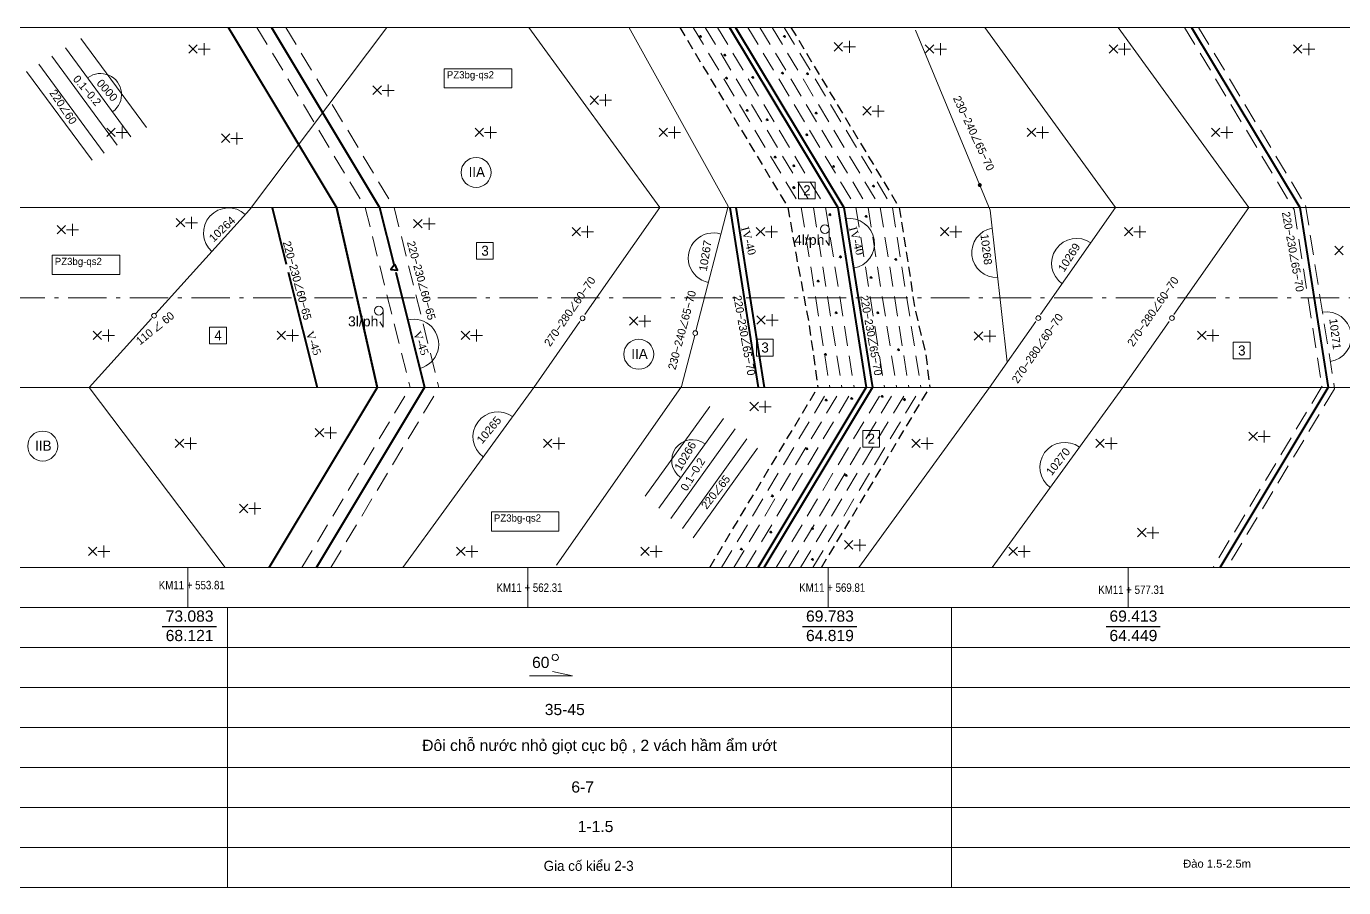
# Model space of a CAD drawing. Header units: inches. Extents: x 444671 to 463716, y 1783086 to 1794968.
# Drawn here: x 458078.44 to 458111.35, y 1788286.32 to 1788307.85 of the extents above; entities that cross this region are included whole.
import ezdxf
from ezdxf.enums import TextEntityAlignment as Align

# ---------------------------------------------------------------- set-up
doc = ezdxf.new("R2010")
doc.units = ezdxf.units.IN
doc.header["$MEASUREMENT"] = 0
for name, pattern in [('ACAD_ISO10W100', [18, 12, -3, 0, -3]), ('DASHEDX2', [1.5, 1, -0.5]), ('HIDDEN', [0.375, 0.25, -0.125])]:
    doc.linetypes.add(name, pattern=pattern)
for name, color, linetype, lineweight in [('ah', 7, 'Continuous', 15), ('bac6', 7, 'Continuous', 40), ('bac7', 7, 'Continuous', 20), ('bac8', 251, 'Continuous', 9), ('dg', 1, 'Continuous', 40), ('khung', 7, 'Continuous', 15), ('Phuongvi', 7, 'Continuous', 15), ('rgdc', 7, 'Continuous', 25), ('Sohieu', 7, 'Continuous', 15), ('tdc', 7, 'Continuous', 15), ('Thoc2', 7, 'Continuous', 9), ('Xuatlonuoc', 4, 'Continuous', 15)]:
    doc.layers.add(name, color=color, linetype=linetype, lineweight=lineweight)
doc.layers.add('Caodoguong', color=7, linetype='Continuous')
doc.styles.add('.2', font='', dxfattribs={"height": 0.2})
doc.styles.add('Chuin', font='', dxfattribs={"height": 0.2})
doc.styles.add('Geo', font='', dxfattribs={"height": 0.2})
doc.styles.add('s', font='symbol.ttf', dxfattribs={"height": 0.4})
doc.styles.get('.2').set_extended_font_data('.VnArial')
doc.styles.get('Chuin').set_extended_font_data('.VnArial')
doc.styles.get('Geo').set_extended_font_data('Geo TimesP')
doc.linetypes.add('ILA', pattern='A,2,-0.2,["xxxx",Standard,S=0.1,R=0,X=-0.1,Y=-0.05],-0.34', length=2.54)

msp = doc.modelspace()

# ---------------------------------------------------------------- hatches: boundary and pattern name
at = {"layer": 'bac8'}
msp.add_hatch(color=256, dxfattribs=at).paths.add_polyline_path([(458102.2098, 1788303.8799, 1), (458102.3106, 1788303.8799, 1)])

# ---------------------------------------------------------------- linework, layer by layer
at = {"layer": 'ah', "color": 1, "linetype": 'DASHEDX2', "ltscale": 0.5}
for p, q in [((458086.9034, 1788303.3201), (458088.0254, 1788298.8201)), ((458087.6249, 1788303.3201), (458088.7469, 1788298.8201)), ((458097.8, 1788303.3201), (458098.5128, 1788298.8201)), ((458098.1038, 1788303.3201), (458098.8165, 1788298.8201)), ((458098.4075, 1788303.3201), (458099.1202, 1788298.8201)), ((458099.1669, 1788303.3201), (458099.8796, 1788298.8201)), ((458099.4706, 1788303.3201), (458100.1833, 1788298.8201)), ((458099.7743, 1788303.3201), (458100.4871, 1788298.8201)), ((458100.0781, 1788303.3201), (458100.7908, 1788298.8201))]:
    msp.add_line(p, q, dxfattribs=at)
for points in [[(458084.1996, 1788307.8201), (458086.9034, 1788303.3201)], [(458084.921, 1788307.8201), (458087.6249, 1788303.3201)], [(458095.0962, 1788307.8201), (458097.8, 1788303.3201)], [(458095.3999, 1788307.8201), (458098.1038, 1788303.3201)], [(458095.7036, 1788307.8201), (458098.4075, 1788303.3201)], [(458096.463, 1788307.8201), (458099.1669, 1788303.3201)], [(458096.7667, 1788307.8201), (458099.4706, 1788303.3201)], [(458097.0705, 1788307.8201), (458099.7743, 1788303.3201)], [(458097.3742, 1788307.8201), (458100.0781, 1788303.3201)], [(458085.3215, 1788294.3201), (458088.0254, 1788298.8201)], [(458086.043, 1788294.3201), (458088.7469, 1788298.8201)], [(458095.8089, 1788294.3201), (458098.5128, 1788298.8201)], [(458096.1126, 1788294.3201), (458098.8165, 1788298.8201)], [(458096.4164, 1788294.3201), (458099.1202, 1788298.8201)], [(458097.1757, 1788294.3201), (458099.8796, 1788298.8201)], [(458097.4795, 1788294.3201), (458100.1833, 1788298.8201)], [(458097.7832, 1788294.3201), (458100.4871, 1788298.8201)], [(458098.0869, 1788294.3201), (458100.7908, 1788298.8201)]]:
    msp.add_lwpolyline(points, dxfattribs=at)
at = {"layer": 'ah', "linetype": 'DASHEDX2', "ltscale": 0.5}
for points in [[(458107.3775, 1788307.8201), (458110.1128, 1788303.2679), (458110.8124, 1788298.8506), (458108.0902, 1788294.3201)], [(458107.7275, 1788307.8201), (458110.4, 1788303.3724), (458111.1258, 1788298.7897), (458108.4402, 1788294.3201)]]:
    msp.add_lwpolyline(points, dxfattribs=at)
at = {"layer": 'bac6'}
msp.add_line((458110.2564, 1788303.3201), (458110.9691, 1788298.8201), dxfattribs=at)
for points in [[(458107.5525, 1788307.8201), (458110.2564, 1788303.3201)], [(458108.2652, 1788294.3201), (458110.9691, 1788298.8201)]]:
    msp.add_lwpolyline(points, dxfattribs=at)
at = {"layer": 'bac7'}
for points in [[(458084.0114, 1788303.265), (458087.4439, 1788307.8201)], [(458090.9952, 1788307.8201), (458094.2646, 1788303.3201)], [(458093.4913, 1788307.825), (458095.9715, 1788303.3552), (458095.1658, 1788300.2381)], [(458102.3857, 1788307.8201), (458105.6551, 1788303.3201)], [(458105.7168, 1788307.8201), (458108.9863, 1788303.3201)], [(458092.3895, 1788300.6422), (458094.2646, 1788303.3201)], [(458103.78, 1788300.6422), (458105.6551, 1788303.3201)], [(458107.1112, 1788300.6422), (458108.9863, 1788303.3201)], [(458091.1137, 1788298.8201), (458092.2671, 1788300.4674)], [(458102.5042, 1788298.8201), (458103.6576, 1788300.4674)], [(458105.8354, 1788298.8201), (458106.9888, 1788300.4674)], [(458095.1364, 1788300.124), (458094.8065, 1788298.8479), (458091.6875, 1788294.3781)], [(458080.0092, 1788298.8201), (458083.4002, 1788294.3201)], [(458087.8442, 1788294.3201), (458091.1137, 1788298.8201)], [(458099.2347, 1788294.3201), (458102.5042, 1788298.8201)], [(458102.5659, 1788294.3201), (458105.8354, 1788298.8201)]]:
    msp.add_lwpolyline(points, dxfattribs=at)
at = {"layer": 'bac7', "ltscale": 1.2}
for points in [[(458084.0114, 1788303.265), (458081.6734, 1788300.6684)], [(458081.5617, 1788300.5444), (458080.0092, 1788298.8201)]]:
    msp.add_lwpolyline(points, dxfattribs=at)
at = {"layer": 'bac7'}
for centre in [(458081.6262, 1788300.6156), (458092.3341, 1788300.5499), (458103.7229, 1788300.554), (458107.0626, 1788300.5566), (458095.1504, 1788300.1812)]:
    msp.add_circle(centre, 0.0589, dxfattribs=at)
at = {"layer": 'bac8'}
for points in [[(458100.6551, 1788307.7515), (458102.5167, 1788303.2568), (458102.9459, 1788299.451)], [(458079.4127, 1788307.3068), (458081.047, 1788305.084)], [(458079.8002, 1788307.5408), (458081.4346, 1788305.318)], [(458079.0752, 1788307.103), (458080.7095, 1788304.8802)], [(458078.4431, 1788306.7214), (458080.0775, 1788304.4985)], [(458078.746, 1788306.9042), (458080.3803, 1788304.6814)], [(458093.9009, 1788296.1018), (458095.5112, 1788298.342)], [(458094.243, 1788295.8053), (458095.8534, 1788298.0455)], [(458094.5409, 1788295.5471), (458096.1513, 1788297.7873)], [(458094.8316, 1788295.2952), (458096.442, 1788297.5355)], [(458095.0989, 1788295.0636), (458096.7093, 1788297.3038)]]:
    msp.add_lwpolyline(points, dxfattribs=at)
at = {"layer": 'Caodoguong', "color": 0, "linetype": 'Continuous', "ltscale": 0.1}
for points in [[(458081.8332, 1788292.8438), (458083.1838, 1788292.8438)], [(458097.8332, 1788292.8438), (458099.1838, 1788292.8438)], [(458105.4157, 1788292.8438), (458106.7663, 1788292.8438)]]:
    msp.add_lwpolyline(points, dxfattribs=at)
at = {"layer": 'dg', "color": 6}
for p, q in [((458084.5784, 1788303.3201), (458084.9326, 1788301.8995)), ((458096.0118, 1788303.3201), (458096.7245, 1788298.8201)), ((458096.1637, 1788303.3201), (458096.8764, 1788298.8201)), ((458084.9812, 1788301.7048), (458085.7004, 1788298.8201))]:
    msp.add_line(p, q, dxfattribs=at)
at = {"layer": 'dg'}
for p, q in [((458087.2642, 1788303.3201), (458087.6184, 1788301.8995)), ((458098.7112, 1788303.3201), (458099.424, 1788298.8201)), ((458098.8631, 1788303.3201), (458099.5758, 1788298.8201)), ((458087.6669, 1788301.7048), (458088.3861, 1788298.8201))]:
    msp.add_line(p, q, dxfattribs=at)
for points in [[(458084.5603, 1788307.8201), (458087.2642, 1788303.3201)], [(458096.0074, 1788307.8201), (458098.7112, 1788303.3201)], [(458096.1592, 1788307.8201), (458098.8631, 1788303.3201)], [(458085.6823, 1788294.3201), (458088.3861, 1788298.8201)], [(458096.7201, 1788294.3201), (458099.424, 1788298.8201)], [(458096.872, 1788294.3201), (458099.5758, 1788298.8201)]]:
    msp.add_lwpolyline(points, dxfattribs=at)
at = {"layer": 'dg', "ltscale": 0.5}
for points in [[(458095.2654, 1788307.5738), (458095.2794, 1788307.6095), (458095.2979, 1788307.5842)], [(458097.3646, 1788307.5738), (458097.3787, 1788307.6095), (458097.3971, 1788307.5842)], [(458095.8718, 1788307.1074), (458095.8859, 1788307.1432), (458095.9043, 1788307.1178)], [(458097.318, 1788306.6566), (458097.332, 1788306.6923), (458097.3504, 1788306.667)], [(458097.9399, 1788306.6411), (458097.954, 1788306.6768), (458097.9724, 1788306.6515)], [(458095.9185, 1788306.5323), (458095.9325, 1788306.568), (458095.951, 1788306.5427)], [(458096.5716, 1788306.5478), (458096.5856, 1788306.5835), (458096.604, 1788306.5582)], [(458096.4316, 1788305.7239), (458096.4457, 1788305.7596), (458096.4641, 1788305.7343)], [(458098.1576, 1788305.6617), (458098.1717, 1788305.6974), (458098.1901, 1788305.6721)], [(458096.9292, 1788305.4907), (458096.9433, 1788305.5264), (458096.9617, 1788305.5011)], [(458097.9244, 1788305.1176), (458097.9385, 1788305.1533), (458097.9569, 1788305.128)], [(458097.1314, 1788304.5579), (458097.1454, 1788304.5937), (458097.1638, 1788304.5683)], [(458097.5978, 1788304.3403), (458097.6119, 1788304.376), (458097.6303, 1788304.3507)], [(458098.593, 1788304.3248), (458098.6071, 1788304.3605), (458098.6255, 1788304.3352)], [(458097.5978, 1788303.7962), (458097.6119, 1788303.8319), (458097.6303, 1788303.8066)], [(458099.5896, 1788303.8376), (458099.6037, 1788303.8733), (458099.6221, 1788303.848)], [(458098.5011, 1788303.1225), (458098.5152, 1788303.1582), (458098.5336, 1788303.1329)], [(458099.403, 1788303.0759), (458099.4171, 1788303.1116), (458099.4355, 1788303.0863)], [(458098.0035, 1788302.5162), (458098.0176, 1788302.5519), (458098.036, 1788302.5266)], [(458098.7655, 1788302.0654), (458098.7795, 1788302.1011), (458098.798, 1788302.0758)], [(458100.1494, 1788302.0032), (458100.1635, 1788302.0389), (458100.1819, 1788302.0136)], [(458098.2057, 1788301.4591), (458098.2197, 1788301.4948), (458098.2382, 1788301.4695)], [(458099.5274, 1788301.5524), (458099.5415, 1788301.5881), (458099.5599, 1788301.5628)], [(458098.6566, 1788300.6663), (458098.6707, 1788300.702), (458098.6891, 1788300.6767)], [(458099.6985, 1788300.6663), (458099.7125, 1788300.702), (458099.7309, 1788300.6767)], [(458100.2109, 1788299.743), (458100.225, 1788299.7788), (458100.2434, 1788299.7534)], [(458098.3923, 1788299.6247), (458098.4063, 1788299.6604), (458098.4248, 1788299.6351)], [(458098.4071, 1788298.4838), (458098.4212, 1788298.5195), (458098.4396, 1788298.4942)], [(458099.0446, 1788298.5305), (458099.0587, 1788298.5662), (458099.0771, 1788298.5409)], [(458099.8066, 1788298.5771), (458099.8207, 1788298.6128), (458099.8391, 1788298.5875)], [(458100.3664, 1788298.4994), (458100.3805, 1788298.5351), (458100.3989, 1788298.5098)], [(458097.9251, 1788297.2713), (458097.9391, 1788297.307), (458097.9576, 1788297.2817)], [(458098.9047, 1788296.6028), (458098.9188, 1788296.6385), (458098.9372, 1788296.6132)], [(458097.0617, 1788296.0911), (458097.0757, 1788296.1268), (458097.0942, 1788296.1015)], [(458097.0232, 1788295.1881), (458097.0372, 1788295.2238), (458097.0557, 1788295.1985)], [(458098.065, 1788295.2814), (458098.0791, 1788295.3171), (458098.0975, 1788295.2918)], [(458096.2862, 1788294.7621), (458096.3003, 1788294.7978), (458096.3187, 1788294.7725)], [(458098.065, 1788294.5041), (458098.0791, 1788294.5398), (458098.0975, 1788294.5145)]]:
    msp.add_lwpolyline(points, close=True, dxfattribs=at)
at = {"layer": 'dg'}
msp.add_lwpolyline([(458087.6421, 1788301.8999), (458087.5471, 1788301.7663), (458087.7089, 1788301.7558)], close=True, dxfattribs=at)
at = {"layer": 'khung'}
for points in [[(458028.6603, 1788307.8201), (458154.4703, 1788307.8201)], [(458028.6603, 1788303.3201), (458154.4703, 1788303.3201)], [(458028.6603, 1788298.8201), (458154.4703, 1788298.8201)], [(458028.6603, 1788294.3201), (458154.4703, 1788294.3201)], [(458082.4703, 1788294.3201), (458082.4703, 1788293.3201)], [(458090.9703, 1788294.3201), (458090.9703, 1788293.3201)], [(458098.4703, 1788294.3201), (458098.4703, 1788293.3201)], [(458105.9703, 1788294.3201), (458105.9703, 1788293.3201)], [(458028.6603, 1788289.3201), (458154.4703, 1788289.3201)], [(458028.6603, 1788288.3201), (458154.4703, 1788288.3201)], [(458028.6603, 1788287.3201), (458154.4703, 1788287.3201)], [(458028.6603, 1788286.3201), (458154.4703, 1788286.3201)]]:
    msp.add_lwpolyline(points, dxfattribs=at)
at = {"layer": 'khung', "linetype": 'ACAD_ISO10W100', "ltscale": 0.08}
msp.add_lwpolyline([(458028.6603, 1788301.0625), (458154.4703, 1788301.0625)], dxfattribs=at)
at = {"layer": 'khung', "color": 0, "linetype": 'Continuous', "ltscale": 0.1}
for points in [[(458028.6603, 1788293.3201), (458154.4703, 1788293.3201)], [(458028.6603, 1788292.3201), (458154.4703, 1788292.3201)], [(458091.0065, 1788291.6102), (458092.0871, 1788291.6102), (458091.5794, 1788291.7188)]]:
    msp.add_lwpolyline(points, dxfattribs=at)
at = {"layer": 'khung', "color": 0}
for points in [[(458083.4658, 1788293.3201), (458083.4658, 1788286.3201)], [(458101.5537, 1788293.3201), (458101.5537, 1788286.3201)]]:
    msp.add_lwpolyline(points, dxfattribs=at)
at = {"layer": 'khung', "linetype": 'Continuous', "ltscale": 0.1}
for points in [[(458028.6603, 1788291.3201), (458154.4703, 1788291.3201)], [(458028.6603, 1788290.3201), (458154.4703, 1788290.3201)]]:
    msp.add_lwpolyline(points, dxfattribs=at)
at = {"layer": 'khung', "color": 0, "linetype": 'Continuous', "ltscale": 0.1}
msp.add_ellipse((458091.6524, 1788292.0755), major_axis=(-0.0479, -0.0626), ratio=0.9999905, start_param=6.4865855, end_param=12.7475976, dxfattribs=at)
at = {"layer": 'rgdc', "linetype": 'ILA', "ltscale": 2, "flags": 128}
msp.add_lwpolyline([(458083.4831, 1788307.8201, 0.054, 0.054, 0), (458085.7426, 1788304.0597, 0.054, 0.054, 0), (458086.187, 1788303.3201, 0.054, 0.054, 0), (458086.7137, 1788300.9922, 0.054, 0.054, 0), (458087.2051, 1788298.8201, 0.054, 0.054, 0), (458085.4156, 1788295.8419, 0.054, 0.054, 0), (458084.5012, 1788294.3201, 0, 0, 0)], format="xyseb", dxfattribs=at)
at = {"layer": 'rgdc', "linetype": 'HIDDEN', "flags": 128}
for points in [[(458094.7622, 1788307.8201), (458097.4661, 1788303.3201)], [(458097.5418, 1788307.8201), (458100.2457, 1788303.3201)], [(458097.4661, 1788303.3201), (458097.6692, 1788302.1347), (458097.9855, 1788300.4525), (458098.2149, 1788298.8201)], [(458100.2457, 1788303.3201), (458100.4704, 1788301.9113), (458100.6344, 1788300.7897), (458100.9106, 1788299.6594), (458101.0091, 1788298.8201)], [(458095.511, 1788294.3201), (458098.2149, 1788298.8201)], [(458098.3052, 1788294.3201), (458101.0091, 1788298.8201)]]:
    msp.add_lwpolyline(points, dxfattribs=at)
at = {"layer": 'Sohieu'}
for centre, radius, start, end in [((458080.2897, 1788306.1428), 0.5253, 306.32588, 126.32588), ((458083.4881, 1788302.6839), 0.624, 48, 228), ((458095.5989, 1788302.0595), 0.624, 72.15682, 258.8612), ((458102.6845, 1788302.1923), 0.624, 100.79911, 272.07096), ((458104.6768, 1788301.923), 0.624, 55, 235), ((458110.9204, 1788300.0868), 0.624, 279, 99), ((458090.2197, 1788297.5897), 0.624, 54, 234), ((458095.0798, 1788296.9985), 0.5177, 54.28957, 234.28957), ((458104.3861, 1788296.8254), 0.624, 54, 234)]:
    msp.add_arc(centre, radius, start, end, dxfattribs=at)
at = {"layer": 'Sohieu', "color": 1}
for centre, start, end in [((458099.0059, 1788302.4188), 279, 99), ((458088.1159, 1788299.9041), 284, 104)]:
    msp.add_arc(centre, 0.624, start, end, dxfattribs=at)
at = {"layer": 'tdc'}
for points in [[(458088.8806, 1788306.3069), (458088.8806, 1788306.7885), (458090.5685, 1788306.7885), (458090.5685, 1788306.3069)], [(458097.7271, 1788303.5367), (458098.1471, 1788303.5367), (458098.1471, 1788303.9567), (458097.7271, 1788303.9567)], [(458089.6836, 1788302.0251), (458090.1036, 1788302.0251), (458090.1036, 1788302.4451), (458089.6836, 1788302.4451)], [(458079.0837, 1788301.6431), (458079.0837, 1788302.1247), (458080.7717, 1788302.1247), (458080.7717, 1788301.6431)], [(458083.0136, 1788299.9118), (458083.4336, 1788299.9118), (458083.4336, 1788300.3318), (458083.0136, 1788300.3318)], [(458096.6808, 1788299.6068), (458097.1008, 1788299.6068), (458097.1008, 1788300.0268), (458096.6808, 1788300.0268)], [(458108.5931, 1788299.5331), (458109.0131, 1788299.5331), (458109.0131, 1788299.9531), (458108.5931, 1788299.9531)], [(458099.3346, 1788297.329), (458099.7546, 1788297.329), (458099.7546, 1788297.749), (458099.3346, 1788297.749)], [(458090.0568, 1788295.2298), (458090.0568, 1788295.7114), (458091.7447, 1788295.7114), (458091.7447, 1788295.2298)]]:
    msp.add_lwpolyline(points, close=True, dxfattribs=at)
for centre in [(458089.6751, 1788304.1951), (458093.7405, 1788299.6511), (458078.8451, 1788297.3577)]:
    msp.add_circle(centre, 0.375, dxfattribs=at)
at = {"layer": 'Thoc2', "linetype": 'ByBlock', "ltscale": 1.5}
for p, q in [((458082.7079, 1788307.1731), (458082.4957, 1788307.3853)), ((458098.8335, 1788307.2301), (458098.6214, 1788307.4423)), ((458101.1079, 1788307.1731), (458100.8957, 1788307.3853)), ((458105.7079, 1788307.1731), (458105.4957, 1788307.3853)), ((458110.3079, 1788307.1731), (458110.0957, 1788307.3853)), ((458087.3079, 1788306.144), (458087.0957, 1788306.3561)), ((458092.7344, 1788305.8976), (458092.5223, 1788306.1097)), ((458099.5496, 1788305.6286), (458099.3375, 1788305.8408)), ((458080.6594, 1788305.0931), (458080.4473, 1788305.3052)), ((458089.8594, 1788305.0931), (458089.6473, 1788305.3052)), ((458094.4594, 1788305.0931), (458094.2473, 1788305.3052)), ((458103.6594, 1788305.0931), (458103.4473, 1788305.3052)), ((458108.2594, 1788305.0931), (458108.0473, 1788305.3052)), ((458083.5224, 1788304.9461), (458083.3103, 1788305.1582)), ((458082.3944, 1788302.8328), (458082.1822, 1788303.0449)), ((458088.3264, 1788302.8088), (458088.1143, 1788303.021)), ((458079.4181, 1788302.6575), (458079.2059, 1788302.8696)), ((458092.2871, 1788302.6081), (458092.075, 1788302.8202)), ((458096.8871, 1788302.6081), (458096.675, 1788302.8202)), ((458101.4871, 1788302.6081), (458101.275, 1788302.8202)), ((458106.0871, 1788302.6081), (458105.875, 1788302.8202)), ((458111.3416, 1788302.1371), (458111.1294, 1788302.3492)), ((458093.7179, 1788300.3751), (458093.5058, 1788300.5873)), ((458096.8998, 1788300.4017), (458096.6877, 1788300.6139)), ((458080.3153, 1788300.0202), (458080.1031, 1788300.2323)), ((458084.9153, 1788300.0202), (458084.7031, 1788300.2323)), ((458089.5153, 1788300.0202), (458089.3031, 1788300.2323)), ((458102.3359, 1788300.0017), (458102.1237, 1788300.2138)), ((458107.9153, 1788300.0202), (458107.7031, 1788300.2323)), ((458096.7285, 1788298.2381), (458096.5163, 1788298.4502)), ((458085.8669, 1788297.5836), (458085.6548, 1788297.7957)), ((458082.3703, 1788297.3202), (458082.1582, 1788297.5323)), ((458091.5703, 1788297.3202), (458091.3582, 1788297.5323)), ((458100.7703, 1788297.3202), (458100.5582, 1788297.5323)), ((458105.3703, 1788297.3202), (458105.1582, 1788297.5323)), ((458109.1978, 1788297.4939), (458108.9857, 1788297.706)), ((458083.9711, 1788295.692), (458083.759, 1788295.9041)), ((458106.4157, 1788295.0895), (458106.2036, 1788295.3016)), ((458080.1996, 1788294.6202), (458079.9874, 1788294.8323)), ((458089.3996, 1788294.6202), (458089.1874, 1788294.8323)), ((458093.9996, 1788294.6202), (458093.7874, 1788294.8323)), ((458099.0896, 1788294.782), (458098.8774, 1788294.9941)), ((458103.1996, 1788294.6202), (458102.9874, 1788294.8323))]:
    msp.add_line(p, q, dxfattribs=at)
at = {"layer": 'Thoc2', "linetype": 'ByBlock'}
for p, q in [((458082.4957, 1788307.1731), (458082.7079, 1788307.3853)), ((458082.7294, 1788307.2748), (458083.0294, 1788307.2748)), ((458082.8794, 1788307.1248), (458082.8794, 1788307.4248)), ((458098.6214, 1788307.2301), (458098.8335, 1788307.4423)), ((458098.8551, 1788307.3318), (458099.1551, 1788307.3318)), ((458099.0051, 1788307.1818), (458099.0051, 1788307.4818)), ((458100.8957, 1788307.1731), (458101.1079, 1788307.3853)), ((458101.1294, 1788307.2748), (458101.4294, 1788307.2748)), ((458101.2794, 1788307.1248), (458101.2794, 1788307.4248)), ((458105.4957, 1788307.1731), (458105.7079, 1788307.3853)), ((458105.7294, 1788307.2748), (458106.0294, 1788307.2748)), ((458105.8794, 1788307.1248), (458105.8794, 1788307.4248)), ((458110.0957, 1788307.1731), (458110.3079, 1788307.3853)), ((458110.3294, 1788307.2748), (458110.6294, 1788307.2748)), ((458110.4794, 1788307.1248), (458110.4794, 1788307.4248)), ((458087.0957, 1788306.144), (458087.3079, 1788306.3561)), ((458087.4794, 1788306.0957), (458087.4794, 1788306.3957)), ((458087.3294, 1788306.2457), (458087.6294, 1788306.2457)), ((458092.5223, 1788305.8976), (458092.7344, 1788306.1097)), ((458092.756, 1788305.9993), (458093.056, 1788305.9993)), ((458092.906, 1788305.8493), (458092.906, 1788306.1493)), ((458099.3375, 1788305.6286), (458099.5496, 1788305.8408)), ((458099.5711, 1788305.7303), (458099.8711, 1788305.7303)), ((458099.7211, 1788305.5803), (458099.7211, 1788305.8803)), ((458080.4473, 1788305.0931), (458080.6594, 1788305.3052)), ((458080.8309, 1788305.0447), (458080.8309, 1788305.3447)), ((458089.6473, 1788305.0931), (458089.8594, 1788305.3052)), ((458090.0309, 1788305.0447), (458090.0309, 1788305.3447)), ((458094.2473, 1788305.0931), (458094.4594, 1788305.3052)), ((458094.6309, 1788305.0447), (458094.6309, 1788305.3447)), ((458103.4473, 1788305.0931), (458103.6594, 1788305.3052)), ((458103.8309, 1788305.0447), (458103.8309, 1788305.3447)), ((458108.0473, 1788305.0931), (458108.2594, 1788305.3052)), ((458108.4309, 1788305.0447), (458108.4309, 1788305.3447)), ((458080.6809, 1788305.1947), (458080.9809, 1788305.1947)), ((458083.3103, 1788304.9461), (458083.5224, 1788305.1582)), ((458083.5439, 1788305.0477), (458083.8439, 1788305.0477)), ((458083.6939, 1788304.8977), (458083.6939, 1788305.1977)), ((458089.8809, 1788305.1947), (458090.1809, 1788305.1947)), ((458094.4809, 1788305.1947), (458094.7809, 1788305.1947)), ((458103.6809, 1788305.1947), (458103.9809, 1788305.1947)), ((458108.2809, 1788305.1947), (458108.5809, 1788305.1947)), ((458082.1822, 1788302.8328), (458082.3944, 1788303.0449)), ((458082.5659, 1788302.7844), (458082.5659, 1788303.0844)), ((458088.1143, 1788302.8088), (458088.3264, 1788303.021)), ((458088.498, 1788302.7605), (458088.498, 1788303.0605)), ((458079.2059, 1788302.6575), (458079.4181, 1788302.8696)), ((458079.4396, 1788302.7592), (458079.7396, 1788302.7592)), ((458079.5896, 1788302.6092), (458079.5896, 1788302.9092)), ((458082.4159, 1788302.9344), (458082.7159, 1788302.9344)), ((458088.348, 1788302.9105), (458088.648, 1788302.9105)), ((458092.075, 1788302.6081), (458092.2871, 1788302.8202)), ((458092.3086, 1788302.7098), (458092.6086, 1788302.7098)), ((458092.4586, 1788302.5598), (458092.4586, 1788302.8598)), ((458096.675, 1788302.6081), (458096.8871, 1788302.8202)), ((458096.9086, 1788302.7098), (458097.2086, 1788302.7098)), ((458097.0586, 1788302.5598), (458097.0586, 1788302.8598)), ((458101.275, 1788302.6081), (458101.4871, 1788302.8202)), ((458101.5086, 1788302.7098), (458101.8086, 1788302.7098)), ((458101.6586, 1788302.5598), (458101.6586, 1788302.8598)), ((458105.875, 1788302.6081), (458106.0871, 1788302.8202)), ((458106.1086, 1788302.7098), (458106.4086, 1788302.7098)), ((458106.2586, 1788302.5598), (458106.2586, 1788302.8598)), ((458111.1294, 1788302.1371), (458111.3416, 1788302.3492)), ((458093.5058, 1788300.3751), (458093.7179, 1788300.5873)), ((458093.7394, 1788300.4768), (458094.0394, 1788300.4768)), ((458093.8894, 1788300.3268), (458093.8894, 1788300.6268)), ((458096.6877, 1788300.4017), (458096.8998, 1788300.6139)), ((458096.9213, 1788300.5034), (458097.2213, 1788300.5034)), ((458097.0713, 1788300.3534), (458097.0713, 1788300.6534)), ((458080.1031, 1788300.0202), (458080.3153, 1788300.2323)), ((458080.3368, 1788300.1218), (458080.6368, 1788300.1218)), ((458080.4868, 1788299.9718), (458080.4868, 1788300.2718)), ((458084.7031, 1788300.0202), (458084.9153, 1788300.2323)), ((458084.9368, 1788300.1218), (458085.2368, 1788300.1218)), ((458085.0868, 1788299.9718), (458085.0868, 1788300.2718)), ((458089.3031, 1788300.0202), (458089.5153, 1788300.2323)), ((458089.5368, 1788300.1218), (458089.8368, 1788300.1218)), ((458089.6868, 1788299.9718), (458089.6868, 1788300.2718)), ((458102.1237, 1788300.0017), (458102.3359, 1788300.2138)), ((458102.3574, 1788300.1034), (458102.6574, 1788300.1034)), ((458102.5074, 1788299.9534), (458102.5074, 1788300.2534)), ((458107.7031, 1788300.0202), (458107.9153, 1788300.2323)), ((458107.9368, 1788300.1218), (458108.2368, 1788300.1218)), ((458108.0868, 1788299.9718), (458108.0868, 1788300.2718)), ((458096.5163, 1788298.2381), (458096.7285, 1788298.4502)), ((458096.9, 1788298.1897), (458096.9, 1788298.4897)), ((458096.75, 1788298.3397), (458097.05, 1788298.3397)), ((458085.6548, 1788297.5836), (458085.8669, 1788297.7957)), ((458086.0384, 1788297.5352), (458086.0384, 1788297.8352)), ((458109.3693, 1788297.4456), (458109.3693, 1788297.7456)), ((458082.1582, 1788297.3202), (458082.3703, 1788297.5323)), ((458082.3918, 1788297.4218), (458082.6918, 1788297.4218)), ((458082.5418, 1788297.2718), (458082.5418, 1788297.5718)), ((458085.8884, 1788297.6852), (458086.1884, 1788297.6852)), ((458091.3582, 1788297.3202), (458091.5703, 1788297.5323)), ((458091.5918, 1788297.4218), (458091.8918, 1788297.4218)), ((458091.7418, 1788297.2718), (458091.7418, 1788297.5718)), ((458100.5582, 1788297.3202), (458100.7703, 1788297.5323)), ((458100.7918, 1788297.4218), (458101.0918, 1788297.4218)), ((458100.9418, 1788297.2718), (458100.9418, 1788297.5718)), ((458105.1582, 1788297.3202), (458105.3703, 1788297.5323)), ((458105.3918, 1788297.4218), (458105.6918, 1788297.4218)), ((458105.5418, 1788297.2718), (458105.5418, 1788297.5718)), ((458108.9857, 1788297.4939), (458109.1978, 1788297.706)), ((458109.2193, 1788297.5956), (458109.5193, 1788297.5956)), ((458083.759, 1788295.692), (458083.9711, 1788295.9041)), ((458083.9926, 1788295.7936), (458084.2926, 1788295.7936)), ((458084.1426, 1788295.6436), (458084.1426, 1788295.9436)), ((458106.2036, 1788295.0895), (458106.4157, 1788295.3016)), ((458106.4373, 1788295.1912), (458106.7373, 1788295.1912)), ((458106.5873, 1788295.0412), (458106.5873, 1788295.3412)), ((458079.9874, 1788294.6202), (458080.1996, 1788294.8323)), ((458080.3711, 1788294.5718), (458080.3711, 1788294.8718)), ((458089.1874, 1788294.6202), (458089.3996, 1788294.8323)), ((458089.5711, 1788294.5718), (458089.5711, 1788294.8718)), ((458093.7874, 1788294.6202), (458093.9996, 1788294.8323)), ((458094.1711, 1788294.5718), (458094.1711, 1788294.8718)), ((458098.8774, 1788294.782), (458099.0896, 1788294.9941)), ((458099.1111, 1788294.8837), (458099.4111, 1788294.8837)), ((458099.2611, 1788294.7337), (458099.2611, 1788295.0337)), ((458102.9874, 1788294.6202), (458103.1996, 1788294.8323)), ((458103.3711, 1788294.5718), (458103.3711, 1788294.8718)), ((458080.2211, 1788294.7218), (458080.5211, 1788294.7218)), ((458089.4211, 1788294.7218), (458089.7211, 1788294.7218)), ((458094.0211, 1788294.7218), (458094.3211, 1788294.7218)), ((458103.2211, 1788294.7218), (458103.5211, 1788294.7218))]:
    msp.add_line(p, q, dxfattribs=at)
at = {"layer": 'Xuatlonuoc', "linetype": 'ByBlock', "ltscale": 3}
for points in [[(458098.5002, 1788302.7927), (458098.5002, 1788302.3697), (458098.4161, 1788302.4965)], [(458087.3543, 1788300.7555), (458087.3543, 1788300.3326), (458087.2703, 1788300.4593)]]:
    msp.add_lwpolyline(points, dxfattribs=at)
for centre in [(458098.3904, 1788302.7783), (458087.2446, 1788300.7411)]:
    msp.add_circle(centre, 0.1107, dxfattribs=at)

# ---------------------------------------------------------------- texts
at = {"layer": 'Caodoguong', "color": 0, "linetype": 'Continuous', "ltscale": 0.1, "style": 'Chuin'}
for s, p in [('73.083', (458082.516, 1788292.9673)), ('69.783', (458098.516, 1788292.9673)), ('69.413', (458106.0985, 1788292.9673)), ('68.121', (458082.516, 1788292.4816)), ('64.819', (458098.516, 1788292.4816)), ('64.449', (458106.0985, 1788292.4816)), ('35-45', (458091.8905, 1788290.6332)), ('§«i chç n\xadíc nhá giät côc bé , 2 v¸ch hÇm Èm \xadít', (458092.7591, 1788289.737)), ('6-7', (458092.3368, 1788288.6967)), ('1-1.5', (458092.659, 1788287.7099))]:
    msp.add_text(s, height=0.28, dxfattribs=at).set_placement(p, align=Align.CENTER)
at = {"layer": 'khung', "color": 0, "linetype": 'Continuous', "ltscale": 0.1, "style": 'Chuin'}
msp.add_text('60', height=0.28, dxfattribs=at).set_placement((458091.0723, 1788291.8099))
at = {"layer": 'khung', "ltscale": 5}
msp.add_text('Gia cè kiÓu 2-3', height=0.25, rotation=0.00084, dxfattribs=at).set_placement((458092.4876, 1788286.7403), align=Align.CENTER)
at = {"layer": 'khung', "linetype": 'Continuous', "ltscale": 5, "style": 'Chuin'}
msp.add_text('§µo 1.5-2.5m', height=0.2, rotation=359.99916, dxfattribs=at).set_placement((458108.1891, 1788286.8197), align=Align.CENTER)
at = {"layer": 'khung', "char_height": 0.211335, "width": 2.113352, "attachment_point": 7}
for s, insert in [('{\\f.VnArial NarrowH|b0|i0|c0|p34;km11 + 553.81}', (458081.7459, 1788293.7731)), ('{\\f.VnArial NarrowH|b0|i0|c0|p34;km11 + 562.31}', (458090.1838, 1788293.7099)), ('{\\f.VnArial NarrowH|b0|i0|c0|p34;km11 + 569.81}', (458097.7484, 1788293.7112)), ('{\\f.VnArial NarrowH|b0|i0|c0|p34;km11 + 577.31}', (458105.221, 1788293.6573))]:
    msp.add_mtext(s, dxfattribs=dict(at, insert=insert))
at = {"layer": 'Phuongvi', "linetype": 'Continuous', "ltscale": 5, "style": 's'}
for s, rotation, p in [('0.1-0.2', 310.53569, (458079.8797, 1788306.1775)), ('220Ð60', 303.97075, (458079.2751, 1788305.7788)), ('110 Ð 60', 38.88185, (458081.716, 1788300.2242)), ('0.1-0.2', 58.49938, (458095.1732, 1788296.5978)), ('220Ð65', 51.93443, (458095.7389, 1788296.1457))]:
    msp.add_text(s, height=0.2, rotation=rotation, dxfattribs=at).set_placement(p, align=Align.CENTER)
at = {"layer": 'Phuongvi', "char_height": 0.2, "width": 1.272449}
for s, insert, attachment_point, rotation in [('{\\fSymbol|b0|i0|c2|p18;230-240Ð65-70}', (458102.4511, 1788304.2128), 9, 295.30144), ('{\\fSymbol|b0|i0|c2|p18;220-230Ð65-70}', (458110.0051, 1788303.2316), 1, 280.18782), ('{\\fSymbol|b0|i0|c2|p18;270-280Ð60-70}', (458092.6743, 1788301.5002), 9, 55.55035), ('{\\fSymbol|b0|i0|c2|p18;270-280Ð60-70}', (458107.2464, 1788301.5002), 9, 55.55035), ('{\\fSymbol|b0|i0|c2|p18;230-240Ð65-70}', (458095.1771, 1788301.2129), 9, 75.26445), ('{\\fSymbol|b0|i0|c2|p18;270-280Ð60-70}', (458104.3594, 1788300.5782), 9, 55.55035)]:
    msp.add_mtext(s, dxfattribs=dict(at, insert=insert, attachment_point=attachment_point, rotation=rotation))
at = {"layer": 'Phuongvi', "color": 6, "char_height": 0.2, "width": 1.272449, "attachment_point": 1}
for s, insert, rotation in [('{\\f.VnTimeH|b0|i0|c0|p34;IV-40}', (458096.4834, 1788302.8594), 285.30087), ('{\\fSymbol|b0|i0|c2|p18;220-230Ð60-65}', (458085.0352, 1788302.5018), 285.18782), ('{\\fSymbol|b0|i0|c2|p18;220-230Ð65-70}', (458096.2978, 1788301.1396), 280.18782), ('{\\f.VnTimeH|b0|i0|c0|p34;V-45}', (458085.5994, 1788300.2538), 290.30087)]:
    msp.add_mtext(s, dxfattribs=dict(at, insert=insert, rotation=rotation))
at = {"layer": 'Phuongvi', "color": 1, "char_height": 0.2, "width": 1.272449, "attachment_point": 1}
for s, insert, rotation in [('{\\f.VnTimeH|b0|i0|c0|p34;IV-40}', (458099.1828, 1788302.8594), 285.30087), ('{\\fSymbol|b0|i0|c2|p18;220-230Ð60-65}', (458088.1371, 1788302.5018), 285.18782), ('{\\fSymbol|b0|i0|c2|p18;220-230Ð65-70}', (458099.4671, 1788301.1396), 280.18782), ('{\\f.VnTimeH|b0|i0|c0|p34;V-45}', (458088.2851, 1788300.2538), 290.30087)]:
    msp.add_mtext(s, dxfattribs=dict(at, insert=insert, rotation=rotation))
at = {"layer": 'Sohieu', "style": 'Chuin'}
for s, rotation, p in [('0000', 311.44793, (458080.1762, 1788306.4148)), ('10264', 43.3174, (458083.1135, 1788302.4405)), ('10267', 80.9078, (458095.4376, 1788301.714)), ('10268', 277.18576, (458102.2749, 1788302.6461)), ('10269', 57.39294, (458104.3653, 1788301.6909)), ('10271', 277.18576, (458110.9922, 1788300.5318)), ('10265', 50.18911, (458089.8254, 1788297.3956)), ('10266', 59.41162, (458094.7894, 1788296.7234)), ('10270', 51.66326, (458104.055, 1788296.6032))]:
    msp.add_text(s, height=0.2, rotation=rotation, dxfattribs=at).set_placement(p)
at = {"layer": 'tdc', "style": 'Geo'}
for s, p in [('IIA', (458089.692, 1788304.0793)), ('2', (458097.9416, 1788303.625)), ('3', (458089.8981, 1788302.1134)), ('4', (458083.2282, 1788300.0001)), ('IIA', (458093.7575, 1788299.5353)), ('3', (458096.8953, 1788299.6952)), ('3', (458108.8077, 1788299.6215)), ('IIB', (458078.8621, 1788297.2418)), ('2', (458099.5492, 1788297.4173))]:
    msp.add_text(s, height=0.25, dxfattribs=at).set_placement(p, align=Align.CENTER)
at = {"layer": 'tdc', "char_height": 0.18, "width": 1.095707, "attachment_point": 1, "style": 'Geo'}
for insert in [(458088.9436, 1788306.7255), (458079.1467, 1788302.0617), (458090.1198, 1788295.6484)]:
    msp.add_mtext('{\\fGeoTimesNR|b0|i0|c0|p18;PZ3bg-qs2}', dxfattribs=dict(at, insert=insert))
at = {"layer": 'Xuatlonuoc', "linetype": 'ByBlock', "ltscale": 3, "style": '.2'}
for s, p in [('4l/ph', (458097.6202, 1788302.3859)), ('3l/ph', (458086.4743, 1788300.3487))]:
    msp.add_text(s, height=0.25, dxfattribs=at).set_placement(p)

doc.saveas('drawing.dxf')
